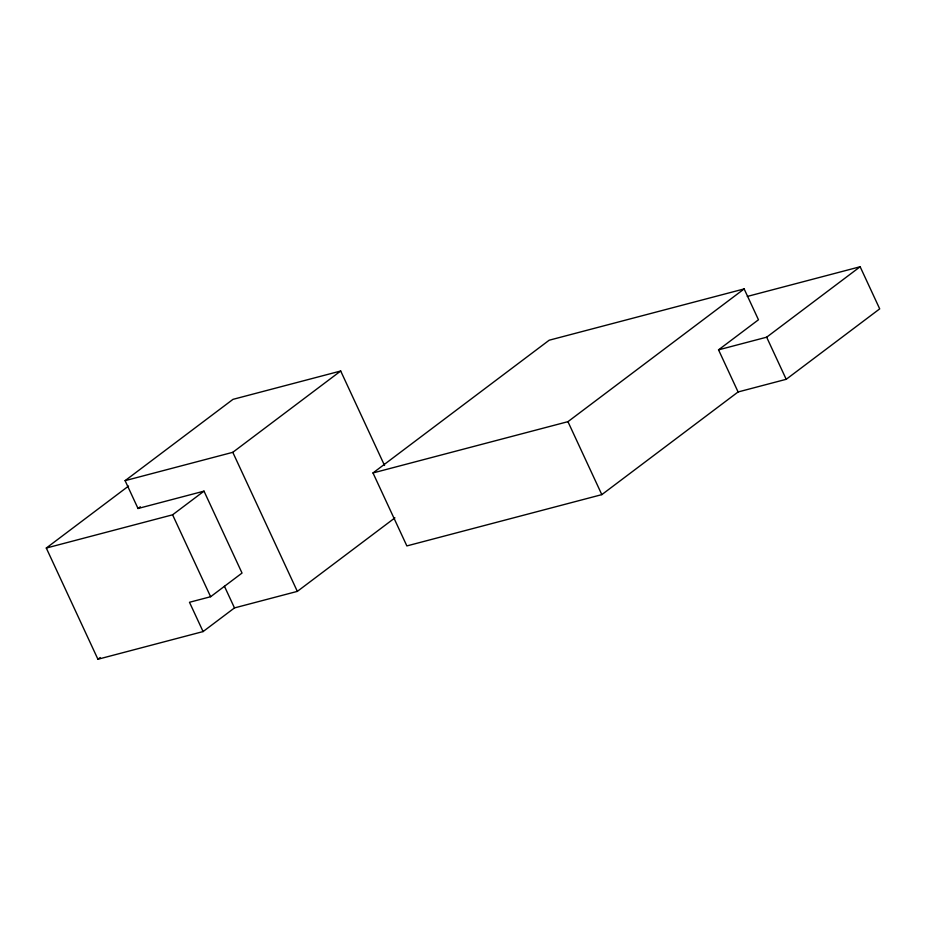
<?xml version="1.0" encoding="UTF-8"?>
<svg xmlns="http://www.w3.org/2000/svg" width="926" height="926" viewBox="0 0 926 926"><rect width="100%" height="100%" fill="white"/><g stroke="black" fill="none" stroke-linecap="round" stroke-linejoin="round"><path stroke-width="1.39" d="M128.552 486.069L46.3 548.042L97.924 659.254L203.083 631.578L189.483 602.282L210.619 596.726L242.033 573.055L204.009 491.139L138.02 508.501L125.103 480.652L233.005 399.349L340.699 371.013L384.545 465.477M138.02 508.501L140.335 506.765M125.103 480.652L232.796 452.316L340.699 371.013M46.3 548.042L172.595 514.81L204.009 491.139M97.924 659.254L100.205 657.529M372.993 472.954L549.187 340.212L744.145 288.924L758.463 319.771L718.541 349.843L738.091 391.964L601.819 494.634L406.861 545.923L372.993 472.954L567.951 421.666L744.145 288.924M203.083 631.578L234.486 607.919L297.339 591.378L394.927 517.865M718.541 349.843L766.659 337.191L860.15 266.746L879.7 308.867L786.209 379.301L738.091 391.964M747.305 296.436L860.15 266.746M766.659 337.191L786.209 379.301M567.951 421.666L601.819 494.634M232.796 452.316L297.339 591.378M224.439 586.262L234.486 607.919M172.595 514.81L210.619 596.726"/></g></svg>
